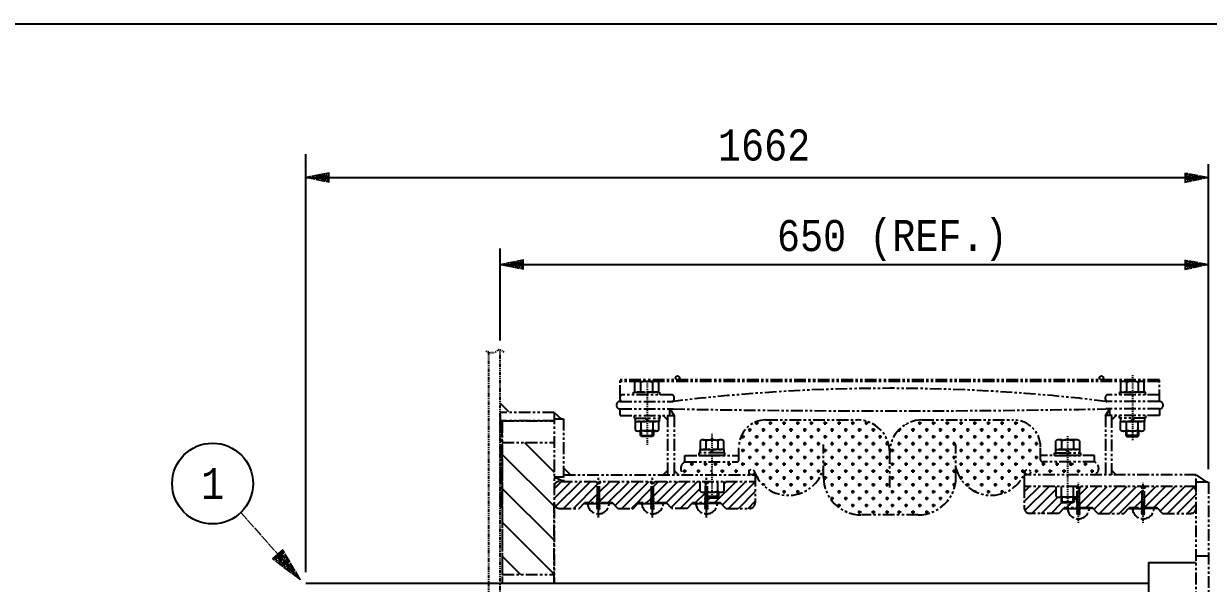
# Model space of a CAD drawing. Header units: inches. Extents: x 1047 to 1888, y -10 to 584.
# Drawn here: x 1353.4 to 1479, y 191.2 to 250.6 of the extents above; entities that cross this region are included whole.
import ezdxf
from ezdxf.enums import TextEntityAlignment as Align

# ---------------------------------------------------------------- set-up
doc = ezdxf.new("R2010")
doc.units = ezdxf.units.IN
doc.header["$MEASUREMENT"] = 0
for name, pattern in [('CENTER', [2, 1.25, -0.25, 0.25, -0.25]), ('PHANTOM', [2.5, 1.25, -0.25, 0.25, -0.25, 0.25, -0.25]), ('Solid', [1, 1, 0])]:
    doc.linetypes.add(name, pattern=pattern)
for name, color, linetype in [('2', 2, 'Continuous'), ('6', 6, 'PHANTOM'), ('ISO-TEXT', 7, 'Continuous')]:
    doc.layers.add(name, color=color, linetype=linetype)
doc.layers.add('weldDimension', color=2, linetype='Solid', lineweight=13)
doc.layers.add('weldLabel', color=2, linetype='Solid', lineweight=13)
doc.styles.add('fixedText', font='MONOTXT8.shx', dxfattribs={"width": 0.85})
doc.styles.add('MONOTXT', font='MONOTXT.shx', dxfattribs={"width": 0.8})
pattern_1 = [(225, (-5331.2936, -5110.5128), (0.514838083, -0.514838083), [])]
pattern_2 = [(225, (-5327.96846, -5111.0472), (0.514838083, -0.514838083), [])]

msp = doc.modelspace()

# ---------------------------------------------------------------- hatches: boundary and pattern name
at = {"layer": '6', "transparency": 33554687}
h = msp.add_hatch(dxfattribs=at)
h.set_pattern_fill('CROSS', color=256, scale=0.11466, angle=90)
h.set_pattern_definition([(90, (-5281.8613, -5934.15384), (-0.728091, 0.728091), [0.3640455, -1.0921365]), (180, (-5281.6793, -5933.9718), (-0.728091, -0.728091), [0.3640455, -1.0921365])])
h.paths.add_polyline_path([(1426.39, 202.71), (1430.61, 202.71, -1), (1430.61, 203.28, -0.327092), (1430.88, 203.08, 0.737859), (1438.23, 203.44), (1438.23, 202.47, 0.414214), (1442.24, 198.46), (1445.25, 198.46), (1445.25, 205.1, 0.414214), (1441.81, 208.54), (1432.12, 208.54, 0.414214), (1429.26, 205.67), (1429.26, 204.77), (1429.26, 204.32, -0.414214), (1429.03, 204.09), (1426.39, 204.09)])
h = msp.add_hatch(dxfattribs=at)
h.set_pattern_fill('CROSS', color=256, scale=0.11466, angle=90)
h.set_pattern_definition([(90, (-5279.1095, -5934.15384), (-0.728091, 0.728091), [0.3640455, -1.0921365]), (180, (-5278.9275, -5933.9718), (-0.728091, -0.728091), [0.3640455, -1.0921365])])
h.paths.add_polyline_path([(1464.69, 202.71), (1459.9, 202.71, 1), (1459.9, 203.28, 0.327092), (1459.63, 203.08, -0.737859), (1452.28, 203.44), (1452.28, 202.47, -0.414214), (1448.27, 198.46), (1445.25, 198.46), (1445.25, 205.1, -0.414214), (1448.69, 208.54), (1458.38, 208.54, -0.414214), (1461.25, 205.67), (1461.25, 204.77), (1461.25, 204.32, 0.414214), (1461.48, 204.09), (1464.69, 204.09)])
at = {"layer": '6'}
h = msp.add_hatch(dxfattribs=at)
h.set_pattern_fill('CROSS', color=256, scale=0.11466, angle=90)
h.set_pattern_definition([(90, (-5284.383, -5934.15384), (-0.728091, 0.728091), [0.3640455, -1.0921365]), (180, (-5284.201, -5933.9718), (-0.728091, -0.728091), [0.3640455, -1.0921365])])
h.paths.add_polyline_path([(1423.53, 202.71, -0.639523), (1423.53, 204.09), (1426.39, 204.09), (1426.39, 202.71)])
h = msp.add_hatch(dxfattribs=at)
h.set_pattern_fill('CROSS', color=256, scale=0.11466, angle=90)
h.set_pattern_definition([(90, (-5280.4846, -5934.15384), (-0.728091, 0.728091), [0.3640455, -1.0921365]), (180, (-5280.30256, -5933.9718), (-0.728091, -0.728091), [0.3640455, -1.0921365])])
h.paths.add_polyline_path([(1466.98, 202.71, 0.639523), (1466.98, 204.09), (1464.12, 204.09), (1464.12, 202.71)])
at = {"layer": '6', "transparency": 33554687}
h = msp.add_hatch(dxfattribs=at)
h.set_pattern_fill('ANSI31', color=256, scale=0.22932, angle=180)
h.set_pattern_definition(pattern_1)
h.paths.add_polyline_path([(1425.7, 200.27), (1425.67, 200.27), (1425.67, 200.09), (1425.67, 199.91), (1425.68, 199.73), (1424.33, 199.73), (1423.75, 199.16), (1422.15, 199.16), (1421.58, 199.73), (1420.19, 199.74), (1420.19, 199.91), (1420.19, 200.09), (1420.2, 200.27), (1420.2, 201.84), (1420.33, 202.02), (1425.13, 202.02), (1425.13, 200.97, 0.151165), (1425.45, 200.88), (1425.7, 200.88), (1425.7, 200.4)])
h.paths.add_polyline_path([(1419.84, 202.02), (1419.97, 201.84), (1419.94, 200.27), (1419.94, 200.09), (1419.94, 199.91), (1419.94, 199.73), (1418.59, 199.73), (1418.02, 199.16), (1416.42, 199.16), (1415.84, 199.73), (1414.46, 199.74), (1414.46, 199.91), (1414.46, 200.09), (1414.47, 200.27), (1414.47, 201.84), (1414.6, 202.02)])
h.paths.add_polyline_path([(1414.1, 202.02), (1414.24, 201.84), (1414.21, 200.27), (1414.21, 200.09), (1414.21, 199.91), (1414.21, 199.73), (1412.86, 199.73), (1412.29, 199.16), (1410.22, 199.16, -0.414214), (1409.65, 199.73), (1409.65, 201.45), (1409.65, 202.48), (1410.34, 202.02), (1414.1, 202.02)])
h = msp.add_hatch(dxfattribs=at)
h.set_pattern_fill('ANSI31', color=256, scale=0.22932, angle=180)
h.set_pattern_definition(pattern_1)
h.paths.add_polyline_path([(1427.31, 199.73), (1425.96, 199.73), (1425.93, 199.74), (1425.96, 199.91), (1425.93, 199.91), (1425.96, 200.09), (1425.93, 200.09), (1425.93, 200.29), (1426.39, 200.29), (1426.97, 200.29), (1427.08, 200.4), (1427.08, 200.88), (1427.33, 200.88, 0.151165), (1427.65, 200.97), (1427.65, 202.02), (1430.98, 202.02), (1430.98, 199.73, -0.414214), (1430.4, 199.16), (1427.88, 199.16)])
h = msp.add_hatch(dxfattribs=at)
h.set_pattern_fill('ANSI31', color=256, scale=0.22932, angle=180)
h.set_pattern_definition(pattern_2)
h.paths.add_polyline_path([(1473.63, 199.2), (1472.25, 199.2), (1472.25, 199.38), (1472.25, 199.56), (1472.26, 199.74), (1472.26, 201.31), (1472.39, 201.49), (1477.19, 201.49, -0.414214), (1477.76, 200.92), (1477.76, 199.2, -0.414214), (1477.19, 198.62), (1474.2, 198.62)])
h.paths.add_polyline_path([(1464.7, 199.76), (1464.81, 199.86), (1464.81, 200.34), (1465.06, 200.34, 0.03956), (1465.15, 200.35), (1465.12, 199.74), (1465.12, 199.56), (1465.12, 199.38), (1465.12, 199.2), (1463.77, 199.2), (1463.2, 198.62), (1460.1, 198.62, -0.414214), (1459.53, 199.2), (1459.53, 201.49), (1462.86, 201.49), (1462.86, 200.44, 0.151165), (1463.17, 200.34), (1463.43, 200.34), (1463.43, 199.86), (1463.54, 199.76), (1464.12, 199.76)])
h = msp.add_hatch(dxfattribs=at)
h.set_pattern_fill('ANSI31', color=256, scale=0.22932, angle=180)
h.set_pattern_definition(pattern_2)
h.paths.add_polyline_path([(1471.89, 201.49), (1472.03, 201.31), (1472.03, 199.74), (1472, 199.74), (1472.03, 199.56), (1472, 199.56), (1472.03, 199.38), (1472, 199.38), (1472.03, 199.2), (1472, 199.2), (1470.65, 199.2), (1470.08, 198.62), (1467.33, 198.62), (1466.75, 199.2), (1465.41, 199.2), (1465.37, 199.2), (1465.41, 199.38), (1465.37, 199.38), (1465.41, 199.56), (1465.37, 199.56), (1465.41, 199.74), (1465.38, 199.74), (1465.38, 201.31), (1465.51, 201.49)])

# ---------------------------------------------------------------- linework, layer by layer
at = {"layer": '2', "color": 2}
for p, q in [((1383.3, 192.39), (1383.3, 236.73)), ((1479.05, 203.31), (1479.05, 235.68)), ((1403.92, 216.97), (1403.92, 226.74))]:
    msp.add_line(p, q, dxfattribs=at)
at = {"layer": '2', "color": 4}
for p, q in [((1383.3, 234.28), (1479.05, 234.28)), ((1403.92, 225.04), (1479.05, 225.04))]:
    msp.add_line(p, q, dxfattribs=at)
at = {"layer": '2', "color": 2}
msp.add_lwpolyline([(1326.6, 250.59), (1673.9, 250.59), (1673.9, 93.25), (1326.6, 93.25)], close=True, dxfattribs=at)
at = {"layer": '2', "color": 4}
msp.add_circle((1373.42, 201.79), 4.29, dxfattribs=at)
at = {"layer": '6', "linetype": 'PHANTOM', "ltscale": 0.3}
for p, q in [((1402.68, 215.74), (1402.68, 131.38)), ((1403.92, 186.15), (1403.92, 215.96))]:
    msp.add_line(p, q, dxfattribs=at)
at = {"layer": '6'}
for p, q in [((1473.86, 212.81), (1416.65, 212.81)), ((1416.65, 210.97), (1416.65, 212.81)), ((1473.86, 212.63), (1416.65, 212.63)), ((1418.2, 211.48), (1418.2, 212.53)), ((1420.4, 212.63), (1418.51, 212.63)), ((1418.83, 212.53), (1418.83, 211.48)), ((1420.08, 212.53), (1420.08, 211.48)), ((1420.71, 212.53), (1420.71, 211.48)), ((1469.74, 212.53), (1469.74, 211.48)), ((1470.37, 212.53), (1470.37, 211.48)), ((1471.62, 212.53), (1471.62, 211.48)), ((1472.25, 211.48), (1472.25, 212.53)), ((1473.86, 210.51), (1473.86, 212.81)), ((1422.15, 211.2), (1416.87, 211.2)), ((1418.08, 211.48), (1420.83, 211.48)), ((1418.08, 211.2), (1418.08, 211.48)), ((1420.71, 211.48), (1418.2, 211.48)), ((1420.83, 211.48), (1420.83, 211.2)), ((1473.86, 211.2), (1468.36, 211.2)), ((1472.37, 211.48), (1469.62, 211.48)), ((1469.62, 211.48), (1469.62, 211.2)), ((1469.74, 211.48), (1472.25, 211.48)), ((1472.37, 211.2), (1472.37, 211.48)), ((1473.86, 210.51), (1473.86, 211.2)), ((1403.92, 210.32), (1404.91, 209.32)), ((1416.65, 210.74), (1416.65, 210.97)), ((1416.65, 210.51), (1422.22, 210.51)), ((1422.38, 210.74), (1422.38, 210.97)), ((1468.13, 210.74), (1468.13, 210.97)), ((1473.86, 210.51), (1468.28, 210.51)), ((1409.65, 209.33), (1403.92, 209.33)), ((1403.92, 209.13), (1403.92, 208.44)), ((1409.65, 209.33), (1409.65, 199.73)), ((1409.65, 209.33), (1410.41, 208.67)), ((1409.65, 208.67), (1410.66, 208.67)), ((1410.66, 208.67), (1410.66, 202.02)), ((1416.65, 209.71), (1422.28, 209.71)), ((1416.65, 209.02), (1416.65, 209.71)), ((1416.65, 209.02), (1422.38, 209.02)), ((1418.14, 209.02), (1418.14, 208.73)), ((1418.14, 208.73), (1420.89, 208.73)), ((1418.23, 208.73), (1418.23, 208.39)), ((1419.31, 208.7), (1419.59, 208.41)), ((1419.43, 208.7), (1419.72, 208.41)), ((1420.79, 208.73), (1420.79, 208.39)), ((1420.89, 208.73), (1420.89, 209.02)), ((1421.69, 208.56), (1421.23, 209.02)), ((1421.69, 209.02), (1421.69, 202.71)), ((1421.92, 209.71), (1422.38, 209.02)), ((1421.92, 209.02), (1421.92, 209.71)), ((1422.38, 209.02), (1422.38, 202.71)), ((1468.13, 209.02), (1468.59, 209.71)), ((1473.86, 209.02), (1468.13, 209.02)), ((1468.13, 209.02), (1468.13, 202.71)), ((1473.86, 209.71), (1468.17, 209.71)), ((1468.59, 209.02), (1468.59, 209.71)), ((1468.82, 202.71), (1468.82, 209.02)), ((1468.82, 208.56), (1469.27, 209.02)), ((1469.62, 208.73), (1469.62, 209.02)), ((1472.37, 208.73), (1469.62, 208.73)), ((1469.72, 208.73), (1469.72, 208.39)), ((1471.07, 208.7), (1470.79, 208.41)), ((1471.2, 208.7), (1470.92, 208.41)), ((1472.27, 208.73), (1472.27, 208.39)), ((1472.37, 209.02), (1472.37, 208.73)), ((1473.86, 209.71), (1473.86, 209.02)), ((1409.65, 208.44), (1403.92, 208.44)), ((1403.92, 208.44), (1403.92, 199.27)), ((1404.15, 199.27), (1404.15, 208.44)), ((1404.15, 208.44), (1409.65, 208.44)), ((1404.15, 208.44), (1404.15, 191.2)), ((1418.23, 208.39), (1420.79, 208.39)), ((1420.77, 208.39), (1418.25, 208.39)), ((1418.25, 208.39), (1418.25, 207.46)), ((1420.46, 207.37), (1418.57, 207.37)), ((1418.82, 206.89), (1418.82, 207.37)), ((1418.88, 207.46), (1418.88, 208.39)), ((1418.93, 206.78), (1418.93, 207.37)), ((1420.09, 206.78), (1420.09, 207.37)), ((1420.14, 207.46), (1420.14, 208.39)), ((1420.2, 207.37), (1420.2, 206.89)), ((1420.77, 207.46), (1420.77, 208.39)), ((1432.12, 208.54), (1441.81, 208.54)), ((1448.69, 208.54), (1458.38, 208.54)), ((1472.27, 208.39), (1469.72, 208.39)), ((1469.74, 208.39), (1472.25, 208.39)), ((1469.74, 207.46), (1469.74, 208.39)), ((1470.05, 207.37), (1471.94, 207.37)), ((1470.31, 207.37), (1470.31, 206.89)), ((1470.37, 207.46), (1470.37, 208.39)), ((1470.41, 206.78), (1470.41, 207.37)), ((1471.57, 206.78), (1471.57, 207.37)), ((1471.62, 207.46), (1471.62, 208.39)), ((1471.68, 206.89), (1471.68, 207.37)), ((1472.25, 208.39), (1472.25, 207.46)), ((1404.15, 206.15), (1409.65, 206.15)), ((1418.82, 206.89), (1420.2, 206.89)), ((1418.93, 206.78), (1418.82, 206.89)), ((1420.09, 206.78), (1418.93, 206.78)), ((1420.2, 206.89), (1420.09, 206.78)), ((1425.13, 206.33), (1425.13, 205.41)), ((1425.45, 206.43), (1427.33, 206.43)), ((1425.76, 206.33), (1425.76, 205.41)), ((1427.02, 206.33), (1427.02, 205.41)), ((1427.65, 205.41), (1427.65, 206.33)), ((1462.86, 205.41), (1462.86, 206.33)), ((1465.06, 206.43), (1463.17, 206.43)), ((1463.49, 206.33), (1463.49, 205.41)), ((1464.75, 206.33), (1464.75, 205.41)), ((1465.37, 206.33), (1465.37, 205.41)), ((1471.68, 206.89), (1470.31, 206.89)), ((1470.31, 206.89), (1470.41, 206.78)), ((1470.41, 206.78), (1471.57, 206.78)), ((1471.57, 206.78), (1471.68, 206.89)), ((1427.77, 205.06), (1425.01, 205.06)), ((1425.01, 205.06), (1425.01, 204.77)), ((1425.11, 205.41), (1427.67, 205.41)), ((1425.11, 205.41), (1425.11, 205.06)), ((1427.67, 205.41), (1425.11, 205.41)), ((1426.47, 205.37), (1426.19, 205.09)), ((1426.6, 205.37), (1426.31, 205.09)), ((1427.67, 205.41), (1427.67, 205.06)), ((1427.77, 204.77), (1427.77, 205.06)), ((1429.26, 204.32), (1429.26, 205.67)), ((1438.23, 202.47), (1438.23, 205.92)), ((1445.25, 201.37), (1445.25, 205.1)), ((1452.28, 202.47), (1452.28, 205.92)), ((1461.25, 204.32), (1461.25, 205.67)), ((1462.74, 205.06), (1465.49, 205.06)), ((1462.74, 204.77), (1462.74, 205.06)), ((1465.39, 205.41), (1462.84, 205.41)), ((1462.84, 205.41), (1462.84, 205.06)), ((1462.84, 205.41), (1465.39, 205.41)), ((1463.91, 205.37), (1464.2, 205.09)), ((1464.04, 205.37), (1464.32, 205.09)), ((1465.39, 205.41), (1465.39, 205.06)), ((1465.49, 205.06), (1465.49, 204.77)), ((1404.15, 204.32), (1404.15, 191.2)), ((1409.65, 204.32), (1409.65, 191.2)), ((1423.53, 204.77), (1429.26, 204.77)), ((1423.53, 204.09), (1423.53, 204.77)), ((1423.53, 204.09), (1429.03, 204.09)), ((1425.01, 204.77), (1427.77, 204.77)), ((1427.77, 204.77), (1425.01, 204.77)), ((1429.26, 204.32), (1429.26, 204.77)), ((1466.98, 204.77), (1461.25, 204.77)), ((1461.25, 204.32), (1461.25, 204.77)), ((1466.98, 204.09), (1461.48, 204.09)), ((1465.49, 204.77), (1462.74, 204.77)), ((1462.74, 204.77), (1465.49, 204.77)), ((1466.98, 204.09), (1466.98, 204.77)), ((1410.66, 202.48), (1409.65, 202.48)), ((1410.66, 202.02), (1409.65, 202.48)), ((1410.66, 203.45), (1411.39, 202.71)), ((1410.66, 202.71), (1430.98, 202.71)), ((1421.69, 203.17), (1421.23, 202.71)), ((1422.38, 203.17), (1422.84, 202.71)), ((1422.38, 203.17), (1422.84, 202.71)), ((1422.38, 203.17), (1422.84, 202.71)), ((1430.98, 202.71), (1430.98, 199.73)), ((1477.76, 202.71), (1459.53, 202.71)), ((1459.53, 202.71), (1459.53, 201.49)), ((1468.82, 203.17), (1469.27, 202.71)), ((1477.76, 173.59), (1477.76, 202.71)), ((1478.85, 201.96), (1477.76, 202.71)), ((1410.34, 202.02), (1430.98, 202.02)), ((1414.24, 201.84), (1414.1, 202.02)), ((1414.24, 201.84), (1414.1, 202.02)), ((1414.47, 201.84), (1414.24, 201.84)), ((1414.24, 200.27), (1414.24, 201.84)), ((1414.47, 201.84), (1414.24, 201.84)), ((1414.47, 201.84), (1414.6, 202.02)), ((1414.47, 201.84), (1414.6, 202.02)), ((1414.47, 200.27), (1414.47, 201.84)), ((1419.97, 201.84), (1419.84, 202.02)), ((1419.97, 201.84), (1419.84, 202.02)), ((1420.2, 201.84), (1419.97, 201.84)), ((1419.97, 200.27), (1419.97, 201.84)), ((1420.2, 201.84), (1419.97, 201.84)), ((1420.2, 201.84), (1420.33, 202.02)), ((1420.2, 201.84), (1420.33, 202.02)), ((1420.2, 200.27), (1420.2, 201.84)), ((1425.13, 200.97), (1425.13, 202.02)), ((1425.7, 201.84), (1425.57, 202.02)), ((1425.7, 201.84), (1425.57, 202.02)), ((1425.93, 201.84), (1425.7, 201.84)), ((1425.7, 200.27), (1425.7, 201.84)), ((1425.93, 201.84), (1425.7, 201.84)), ((1425.76, 200.97), (1425.76, 202.02)), ((1425.93, 201.84), (1426.07, 202.02)), ((1425.93, 201.84), (1426.07, 202.02)), ((1425.93, 200.27), (1425.93, 201.84)), ((1427.02, 200.97), (1427.02, 202.02)), ((1427.65, 202.02), (1427.65, 200.97)), ((1477.76, 201.49), (1459.53, 201.49)), ((1459.53, 201.49), (1459.53, 199.2)), ((1462.86, 201.49), (1462.86, 200.44)), ((1463.49, 200.44), (1463.49, 201.49)), ((1464.75, 200.44), (1464.75, 201.49)), ((1465.15, 201.31), (1465.01, 201.49)), ((1465.15, 199.74), (1465.15, 201.31)), ((1465.38, 201.31), (1465.15, 201.31)), ((1465.37, 200.44), (1465.37, 201.49)), ((1465.38, 201.31), (1465.51, 201.49)), ((1465.38, 199.74), (1465.38, 201.31)), ((1472.03, 201.31), (1471.89, 201.49)), ((1472.03, 199.74), (1472.03, 201.31)), ((1472.26, 201.31), (1472.03, 201.31)), ((1472.26, 201.31), (1472.39, 201.49)), ((1472.26, 199.74), (1472.26, 201.31)), ((1477.76, 201.96), (1479.05, 201.96)), ((1479.05, 201.96), (1479.05, 145.25)), ((1414.21, 200.27), (1414.5, 200.27)), ((1414.24, 200.09), (1414.21, 200.27)), ((1414.21, 200.09), (1414.5, 200.09)), ((1414.24, 199.91), (1414.21, 200.09)), ((1414.21, 199.91), (1414.5, 199.91)), ((1414.24, 199.74), (1414.21, 199.91)), ((1414.46, 200.09), (1414.24, 200.09)), ((1414.46, 199.91), (1414.24, 199.91)), ((1414.46, 200.09), (1414.5, 200.27)), ((1414.46, 199.91), (1414.5, 200.09)), ((1414.46, 199.74), (1414.5, 199.91)), ((1419.94, 200.27), (1420.23, 200.27)), ((1419.98, 200.09), (1419.94, 200.27)), ((1419.94, 200.09), (1420.23, 200.09)), ((1419.98, 199.91), (1419.94, 200.09)), ((1419.94, 199.91), (1420.23, 199.91)), ((1419.98, 199.74), (1419.94, 199.91)), ((1420.19, 200.09), (1419.98, 200.09)), ((1420.19, 199.91), (1419.98, 199.91)), ((1420.19, 200.09), (1420.23, 200.27)), ((1420.19, 199.91), (1420.23, 200.09)), ((1420.19, 199.74), (1420.23, 199.91)), ((1425.45, 200.88), (1427.33, 200.88)), ((1425.67, 200.27), (1425.96, 200.27)), ((1425.71, 200.09), (1425.67, 200.27)), ((1425.67, 200.09), (1425.96, 200.09)), ((1425.71, 199.91), (1425.67, 200.09)), ((1425.67, 199.91), (1425.96, 199.91)), ((1425.71, 199.74), (1425.67, 199.91)), ((1425.7, 200.88), (1425.7, 200.4)), ((1427.08, 200.4), (1425.7, 200.4)), ((1425.7, 200.4), (1425.81, 200.29)), ((1425.93, 200.09), (1425.71, 200.09)), ((1425.93, 199.91), (1425.71, 199.91)), ((1425.81, 200.29), (1425.81, 200.88)), ((1425.81, 200.29), (1426.97, 200.29)), ((1425.93, 200.09), (1425.96, 200.27)), ((1425.93, 199.91), (1425.96, 200.09)), ((1425.93, 199.74), (1425.96, 199.91)), ((1426.97, 200.29), (1426.97, 200.88)), ((1426.97, 200.29), (1427.08, 200.4)), ((1427.08, 200.88), (1427.08, 200.4)), ((1465.06, 200.34), (1463.17, 200.34)), ((1463.43, 200.34), (1463.43, 199.86)), ((1463.43, 199.86), (1464.81, 199.86)), ((1463.54, 199.76), (1463.43, 199.86)), ((1463.54, 199.76), (1463.54, 200.34)), ((1464.7, 199.76), (1464.7, 200.34)), ((1464.81, 199.86), (1464.7, 199.76)), ((1464.81, 200.34), (1464.81, 199.86)), ((1404.15, 199.27), (1403.92, 199.27)), ((1409.65, 191.2), (1409.65, 199.73)), ((1410.22, 199.16), (1412.29, 199.16)), ((1412.29, 199.16), (1412.86, 199.73)), ((1412.86, 199.67), (1412.86, 199.73)), ((1415.84, 199.73), (1412.86, 199.73)), ((1412.86, 199.67), (1414.35, 199.67)), ((1414.21, 199.74), (1414.5, 199.74)), ((1414.24, 199.56), (1414.21, 199.74)), ((1414.21, 199.56), (1414.5, 199.56)), ((1414.24, 199.38), (1414.21, 199.56)), ((1414.21, 199.38), (1414.5, 199.38)), ((1414.24, 199.2), (1414.21, 199.38)), ((1414.21, 199.2), (1414.5, 199.2)), ((1414.24, 199.02), (1414.21, 199.2)), ((1414.46, 199.74), (1414.24, 199.74)), ((1414.46, 199.56), (1414.24, 199.56)), ((1414.46, 199.38), (1414.24, 199.38)), ((1414.46, 199.2), (1414.24, 199.2)), ((1414.46, 199.02), (1414.24, 199.02)), ((1415.84, 199.67), (1414.35, 199.67)), ((1414.46, 199.56), (1414.5, 199.74)), ((1414.46, 199.38), (1414.5, 199.56)), ((1414.46, 199.2), (1414.5, 199.38)), ((1414.46, 199.02), (1414.5, 199.2)), ((1415.84, 199.67), (1415.84, 199.73)), ((1416.42, 199.16), (1415.84, 199.73)), ((1416.42, 199.16), (1418.02, 199.16)), ((1418.02, 199.16), (1418.59, 199.73)), ((1418.59, 199.67), (1418.59, 199.73)), ((1421.58, 199.73), (1418.59, 199.73)), ((1418.59, 199.67), (1420.09, 199.67)), ((1419.94, 199.74), (1420.23, 199.74)), ((1419.98, 199.56), (1419.94, 199.74)), ((1419.94, 199.56), (1420.23, 199.56)), ((1419.98, 199.38), (1419.94, 199.56)), ((1419.94, 199.38), (1420.23, 199.38)), ((1419.98, 199.2), (1419.94, 199.38)), ((1419.94, 199.2), (1420.23, 199.2)), ((1419.98, 199.02), (1419.94, 199.2)), ((1420.19, 199.74), (1419.98, 199.74)), ((1420.19, 199.56), (1419.98, 199.56)), ((1420.19, 199.38), (1419.98, 199.38)), ((1420.19, 199.2), (1419.98, 199.2)), ((1420.19, 199.02), (1419.98, 199.02)), ((1421.58, 199.67), (1420.09, 199.67)), ((1420.19, 199.56), (1420.23, 199.74)), ((1420.19, 199.38), (1420.23, 199.56)), ((1420.19, 199.2), (1420.23, 199.38)), ((1420.19, 199.02), (1420.23, 199.2)), ((1421.58, 199.67), (1421.58, 199.73)), ((1422.15, 199.16), (1421.58, 199.73)), ((1423.75, 199.16), (1422.15, 199.16)), ((1423.75, 199.16), (1424.33, 199.73)), ((1424.33, 199.67), (1424.33, 199.73)), ((1427.31, 199.73), (1424.33, 199.73)), ((1424.33, 199.67), (1425.82, 199.67)), ((1425.67, 199.74), (1425.96, 199.74)), ((1425.71, 199.56), (1425.67, 199.74)), ((1425.67, 199.56), (1425.96, 199.56)), ((1425.71, 199.38), (1425.67, 199.56)), ((1425.67, 199.38), (1425.96, 199.38)), ((1425.71, 199.2), (1425.67, 199.38)), ((1425.67, 199.2), (1425.96, 199.2)), ((1425.71, 199.02), (1425.67, 199.2)), ((1425.93, 199.74), (1425.71, 199.74)), ((1425.93, 199.56), (1425.71, 199.56)), ((1425.93, 199.38), (1425.71, 199.38)), ((1425.93, 199.2), (1425.71, 199.2)), ((1425.93, 199.02), (1425.71, 199.02)), ((1427.31, 199.67), (1425.82, 199.67)), ((1425.93, 199.56), (1425.96, 199.74)), ((1425.93, 199.38), (1425.96, 199.56)), ((1425.93, 199.2), (1425.96, 199.38)), ((1425.93, 199.02), (1425.96, 199.2)), ((1427.31, 199.67), (1427.31, 199.73)), ((1427.88, 199.16), (1427.31, 199.73)), ((1427.88, 199.16), (1430.4, 199.16)), ((1463.2, 198.62), (1460.1, 198.62)), ((1463.2, 198.62), (1463.77, 199.2)), ((1464.7, 199.76), (1463.54, 199.76)), ((1463.77, 199.14), (1463.77, 199.2)), ((1466.75, 199.2), (1463.77, 199.2)), ((1463.77, 199.14), (1465.26, 199.14)), ((1465.12, 199.74), (1465.41, 199.74)), ((1465.16, 199.56), (1465.12, 199.74)), ((1465.12, 199.56), (1465.41, 199.56)), ((1465.16, 199.38), (1465.12, 199.56)), ((1465.12, 199.38), (1465.41, 199.38)), ((1465.16, 199.2), (1465.12, 199.38)), ((1465.12, 199.2), (1465.41, 199.2)), ((1465.16, 199.02), (1465.12, 199.2)), ((1465.12, 199.02), (1465.41, 199.02)), ((1465.16, 198.84), (1465.12, 199.02)), ((1465.12, 198.84), (1465.41, 198.84)), ((1465.16, 198.66), (1465.12, 198.84)), ((1465.12, 198.66), (1465.41, 198.66)), ((1465.16, 198.48), (1465.12, 198.66)), ((1465.37, 199.56), (1465.16, 199.56)), ((1465.37, 199.38), (1465.16, 199.38)), ((1465.37, 199.2), (1465.16, 199.2)), ((1465.37, 199.02), (1465.16, 199.02)), ((1465.37, 198.84), (1465.16, 198.84)), ((1465.37, 198.66), (1465.16, 198.66)), ((1466.75, 199.14), (1465.26, 199.14)), ((1465.37, 199.56), (1465.41, 199.74)), ((1465.37, 199.38), (1465.41, 199.56)), ((1465.37, 199.2), (1465.41, 199.38)), ((1465.37, 199.02), (1465.41, 199.2)), ((1465.37, 198.84), (1465.41, 199.02)), ((1465.37, 198.66), (1465.41, 198.84)), ((1465.37, 198.48), (1465.41, 198.66)), ((1466.75, 199.14), (1466.75, 199.2)), ((1467.33, 198.62), (1466.75, 199.2)), ((1467.33, 198.62), (1470.08, 198.62)), ((1470.08, 198.62), (1470.65, 199.2)), ((1470.65, 199.14), (1470.65, 199.2)), ((1473.63, 199.2), (1470.65, 199.2)), ((1470.65, 199.14), (1472.14, 199.14)), ((1472, 199.74), (1472.28, 199.74)), ((1472.03, 199.56), (1472, 199.74)), ((1472, 199.56), (1472.28, 199.56)), ((1472.03, 199.38), (1472, 199.56)), ((1472, 199.38), (1472.28, 199.38)), ((1472.03, 199.2), (1472, 199.38)), ((1472, 199.2), (1472.28, 199.2)), ((1472.03, 199.02), (1472, 199.2)), ((1472, 199.02), (1472.28, 199.02)), ((1472.03, 198.84), (1472, 199.02)), ((1472, 198.84), (1472.28, 198.84)), ((1472.03, 198.66), (1472, 198.84)), ((1472, 198.66), (1472.28, 198.66)), ((1472.03, 198.48), (1472, 198.66)), ((1472.25, 199.56), (1472.03, 199.56)), ((1472.25, 199.38), (1472.03, 199.38)), ((1472.25, 199.2), (1472.03, 199.2)), ((1472.25, 199.02), (1472.03, 199.02)), ((1472.25, 198.84), (1472.03, 198.84)), ((1472.25, 198.66), (1472.03, 198.66)), ((1473.63, 199.14), (1472.14, 199.14)), ((1472.25, 199.56), (1472.28, 199.74)), ((1472.25, 199.38), (1472.28, 199.56)), ((1472.25, 199.2), (1472.28, 199.38)), ((1472.25, 199.02), (1472.28, 199.2)), ((1472.25, 198.84), (1472.28, 199.02)), ((1472.25, 198.66), (1472.28, 198.84)), ((1472.25, 198.48), (1472.28, 198.66)), ((1473.63, 199.14), (1473.63, 199.2)), ((1474.2, 198.62), (1473.63, 199.2)), ((1474.2, 198.62), (1477.19, 198.62)), ((1448.27, 198.46), (1442.24, 198.46)), ((1465.37, 198.48), (1465.16, 198.48)), ((1472.25, 198.48), (1472.03, 198.48)), ((1479.05, 194.07), (1477.76, 194.07)), ((1404.15, 192.15), (1409.65, 192.15))]:
    msp.add_line(p, q, dxfattribs=at)
at = {"layer": '6', "linetype": 'CENTER', "ltscale": 0.04}
for p, q in [((1419.51, 212.6), (1419.51, 205.89)), ((1470.99, 213.29), (1470.99, 206.36)), ((1426.39, 207.08), (1426.39, 200.1)), ((1464.12, 206.82), (1464.12, 199.56)), ((1465.26, 197.63), (1465.26, 201.85)), ((1472.14, 197.63), (1472.14, 201.85))]:
    msp.add_line(p, q, dxfattribs=at)
at = {"layer": '6', "linetype": 'Continuous'}
for p, q in [((1406.49, 206.15), (1409.65, 202.99)), ((1404.15, 204.89), (1409.65, 199.38)), ((1404.15, 201.28), (1409.65, 195.78)), ((1404.15, 197.68), (1409.65, 192.17)), ((1404.15, 194.07), (1406.08, 192.15))]:
    msp.add_line(p, q, dxfattribs=at)
at = {"layer": '6', "linetype": 'CENTER'}
for p, q in [((1414.35, 198.2), (1414.35, 202.38)), ((1420.09, 198.2), (1420.09, 202.38)), ((1425.82, 198.2), (1425.82, 202.38))]:
    msp.add_line(p, q, dxfattribs=at)
at = {"layer": '6', "color": 2, "linetype": 'ByBlock'}
for p, q in [((1472.71, 193.42), (1477.76, 193.42)), ((1472.71, 193.42), (1472.71, 153.75)), ((1472.71, 191.2), (1383.3, 191.2))]:
    msp.add_line(p, q, dxfattribs=at)
at = {"layer": '6'}
for centre, radius in [((1422.74, 213.01), 0.202), ((1467.71, 213.01), 0.202), ((1430.61, 203), 0.287), ((1459.9, 203), 0.287)]:
    msp.add_circle(centre, radius, dxfattribs=at)
for centre, radius, start, end in [((1418.51, 212.07), 0.557, 55.6158, 124.3842), ((1419.45, 210.55), 2.08, 72.412, 107.588), ((1420.4, 212.07), 0.557, 55.6158, 124.3842), ((1470.05, 212.07), 0.557, 55.6158, 124.3842), ((1470.99, 210.55), 2.08, 72.412, 107.588), ((1471.94, 212.07), 0.557, 55.6158, 124.3842), ((1416.87, 210.97), 0.229, 90, 180), ((1422.15, 210.97), 0.229, 0, 90), ((1445.25, 21.73), 190.17, 83.0708, 96.9292), ((1468.36, 210.97), 0.229, 90, 180), ((1416.65, 210.11), 0.401, 90, 270), ((1416.87, 210.74), 0.229, 180, 270), ((1422.15, 210.74), 0.229, 270, 360), ((1422.22, 210.97), 0.459, 270, 280.99), ((1468.36, 210.74), 0.229, 180, 270), ((1468.28, 210.97), 0.459, 259.01, 270), ((1473.86, 210.11), 0.401, 270, 90), ((1445.22, 1487.09), 1277.59, 268.97094, 271.02906), ((1418.57, 207.92), 0.557, 235.6158, 304.3842), ((1419.51, 209.45), 2.08, 252.412, 287.588), ((1420.46, 207.92), 0.557, 235.6158, 304.3842), ((1432.12, 205.67), 2.87, 90, 180), ((1441.81, 205.1), 3.44, 0, 90), ((1448.69, 205.1), 3.44, 90, 180), ((1458.38, 205.67), 2.87, 0, 90), ((1470.05, 207.92), 0.557, 235.6158, 304.3842), ((1470.99, 209.45), 2.08, 252.412, 287.588), ((1471.94, 207.92), 0.557, 235.6158, 304.3842), ((1425.45, 205.87), 0.557, 55.6158, 124.3842), ((1426.39, 204.34), 2.08, 72.412, 107.588), ((1427.33, 205.87), 0.557, 55.6158, 124.3842), ((1463.17, 205.87), 0.557, 55.6158, 124.3842), ((1464.12, 204.34), 2.08, 72.412, 107.588), ((1465.06, 205.87), 0.557, 55.6158, 124.3842), ((1423.84, 203.4), 0.758, 114.8012, 245.1988), ((1429.03, 204.32), 0.229, 270, 360), ((1429.03, 204.32), 0.229, 270, 360), ((1461.48, 204.32), 0.229, 180, 270), ((1461.48, 204.32), 0.229, 180, 270), ((1466.66, 203.4), 0.758, 294.8012, 65.1988), ((1434.5, 204.39), 3.85, 199.8557, 345.6401), ((1442.24, 202.47), 4.01, 180, 270), ((1448.27, 202.47), 4.01, 270, 0), ((1456.01, 204.39), 3.85, 194.3599, 340.1443), ((1410.22, 201.45), 0.573, 90, 180), ((1477.19, 200.92), 0.573, 0, 90), ((1425.45, 201.43), 0.557, 235.6158, 304.3842), ((1426.39, 202.96), 2.08, 252.412, 287.588), ((1427.33, 201.43), 0.557, 235.6158, 304.3842), ((1463.17, 200.9), 0.557, 235.6158, 304.3842), ((1464.12, 202.42), 2.08, 252.412, 287.588), ((1465.06, 200.9), 0.557, 235.6158, 304.3842), ((1410.22, 199.73), 0.573, 180, 270), ((1414.35, 199.73), 1.15, 182.866, 270), ((1414.35, 199.73), 1.15, 270, 357.134), ((1420.09, 199.73), 1.15, 182.866, 270), ((1420.09, 199.73), 1.15, 270, 357.134), ((1425.82, 199.73), 1.15, 182.866, 270), ((1425.82, 199.73), 1.15, 270, 357.134), ((1430.4, 199.73), 0.573, 270, 360), ((1460.1, 199.2), 0.573, 180, 270), ((1465.26, 199.2), 1.15, 182.866, 270), ((1465.26, 199.2), 1.15, 270, 357.134), ((1472.14, 199.2), 1.15, 182.866, 270), ((1472.14, 199.2), 1.15, 270, 357.134), ((1477.19, 199.2), 0.573, 270, 0)]:
    msp.add_arc(centre, radius, start, end, dxfattribs=at)
at = {"layer": '6', "linetype": 'PHANTOM', "ltscale": 0.04}
msp.add_spline([(1404.34, 215.71), (1403.78, 215.97), (1403.4, 215.72), (1402.42, 215.84)], degree=3, dxfattribs=at)
at = {"layer": 'weldDimension', "color": 4, "flags": 128}
for points in [[(1383.3, 234.28), (1385.79, 233.77), (1385.8, 234.77), (1383.3, 234.28), (1383.8, 234.28), (1385.79, 233.87), (1385.79, 234.67), (1383.8, 234.28), (1384.3, 234.28), (1385.79, 233.97), (1385.79, 234.57), (1384.3, 234.28), (1384.8, 234.28), (1385.79, 234.07), (1385.79, 234.47), (1384.8, 234.28), (1385.29, 234.27), (1385.79, 234.17), (1385.79, 234.37), (1385.29, 234.27)], [(1479.05, 234.28), (1476.55, 234.74), (1476.56, 233.74), (1479.05, 234.28), (1478.55, 234.27), (1476.55, 234.64), (1476.56, 233.84), (1478.55, 234.27), (1478.05, 234.26), (1476.55, 234.54), (1476.56, 233.94), (1478.05, 234.26), (1477.55, 234.26), (1476.55, 234.44), (1476.56, 234.04), (1477.55, 234.26), (1477.05, 234.25), (1476.55, 234.34), (1476.56, 234.14), (1477.05, 234.25)], [(1403.92, 225.04), (1406.41, 224.53), (1406.41, 225.53), (1403.92, 225.04), (1404.42, 225.04), (1406.41, 224.63), (1406.41, 225.43), (1404.42, 225.04), (1404.91, 225.04), (1406.41, 224.73), (1406.41, 225.33), (1404.91, 225.04), (1405.41, 225.04), (1406.41, 224.83), (1406.41, 225.23), (1405.41, 225.04), (1405.91, 225.03), (1406.41, 224.93), (1406.41, 225.13), (1405.91, 225.03)], [(1479.05, 225.04), (1476.55, 225.5), (1476.56, 224.5), (1479.05, 225.04), (1478.55, 225.03), (1476.55, 225.4), (1476.56, 224.6), (1478.55, 225.03), (1478.05, 225.03), (1476.55, 225.3), (1476.56, 224.7), (1478.05, 225.03), (1477.55, 225.02), (1476.55, 225.2), (1476.56, 224.8), (1477.55, 225.02), (1477.05, 225.01), (1476.55, 225.1), (1476.56, 224.9), (1477.05, 225.01)]]:
    msp.add_lwpolyline(points, dxfattribs=at)
at = {"layer": 'weldLabel', "color": 4, "flags": 128}
for points in [[(1376.41, 198.72), (1382.75, 191.58)], [(1382.75, 191.58), (1380.88, 194.76), (1379.79, 193.8), (1382.75, 191.58), (1382.27, 192.12), (1380.77, 194.67), (1379.9, 193.89), (1382.27, 192.12), (1381.79, 192.66), (1380.66, 194.57), (1380.01, 193.99), (1381.79, 192.66), (1381.3, 193.2), (1380.55, 194.47), (1380.12, 194.09), (1381.3, 193.2), (1380.82, 193.74), (1380.44, 194.38), (1380.23, 194.18), (1380.82, 193.74)]]:
    msp.add_lwpolyline(points, dxfattribs=at)

# ---------------------------------------------------------------- texts
at = {"layer": '2', "style": 'fixedText', "width": 0.85}
msp.add_text('1', height=3.3, dxfattribs=at).set_placement((1373.42, 201.79), align=Align.MIDDLE_CENTER)
at = {"layer": 'ISO-TEXT', "color": 2, "style": 'MONOTXT', "width": 0.8566}
for s, p in [('1662', (1427.03, 236.07)), ('650 (REF.)', (1433.29, 226.46))]:
    msp.add_text(s, height=3.3, dxfattribs=at).set_placement(p)

doc.saveas('drawing.dxf')
